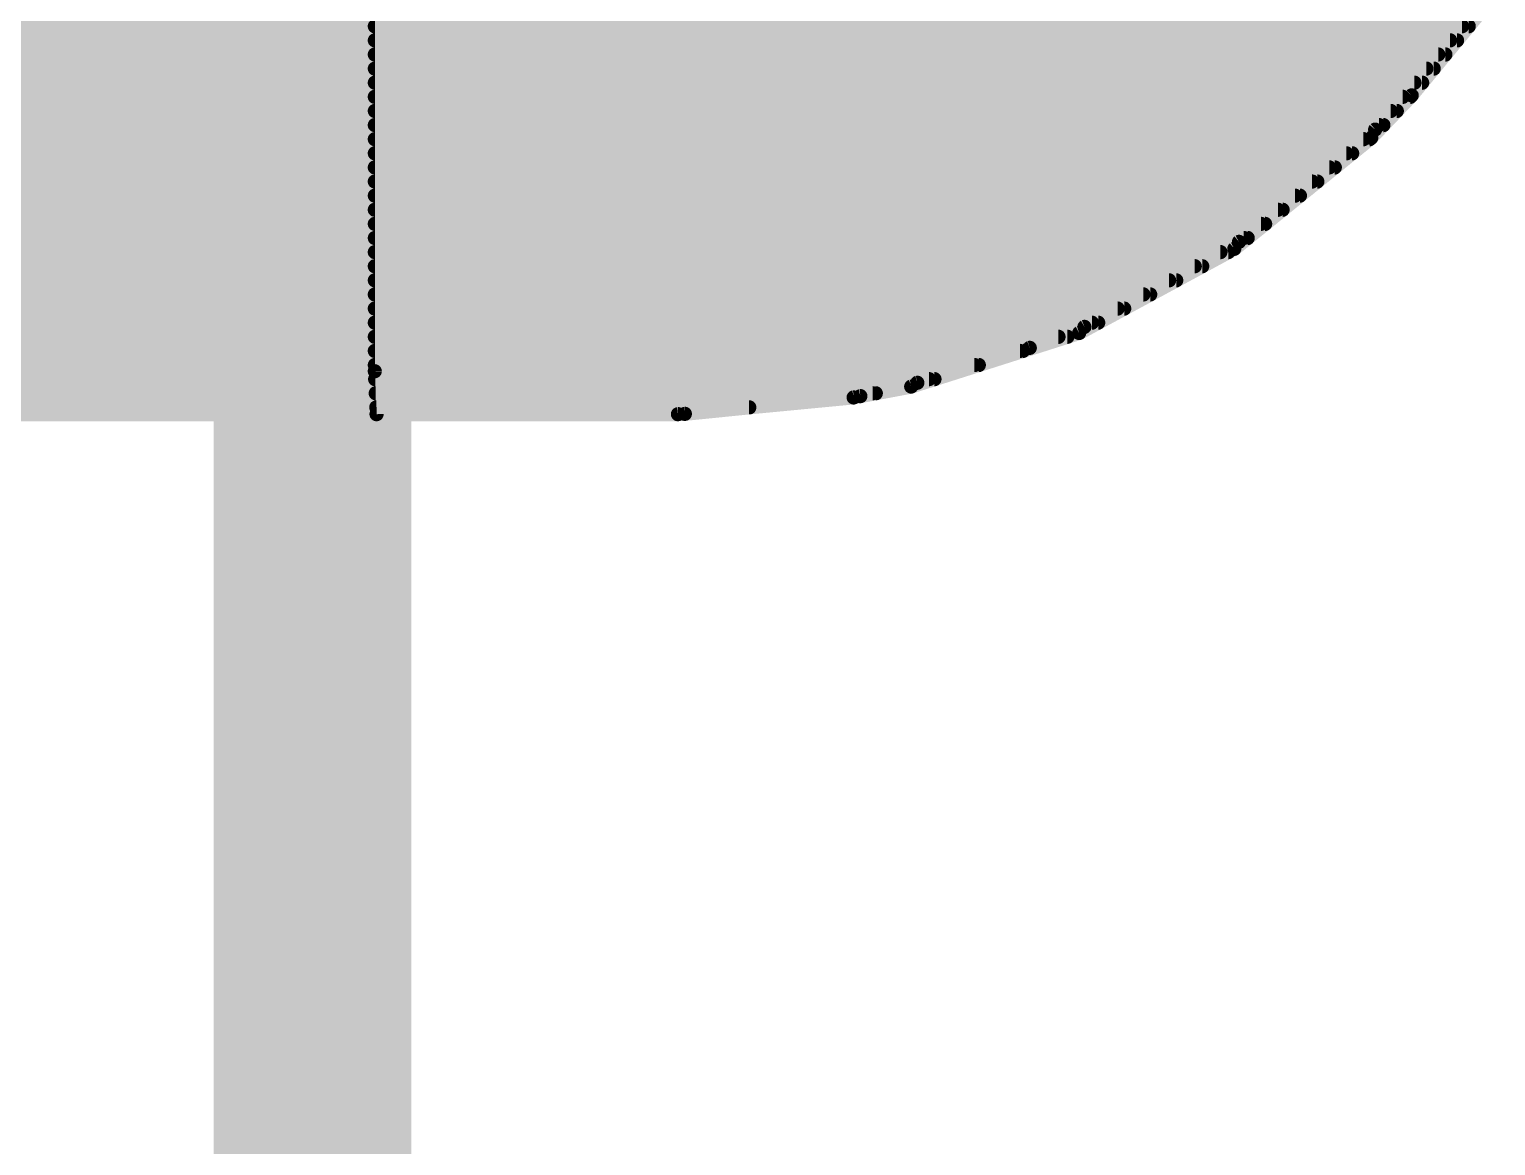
# Model space of a CAD drawing. Extents: x -29 to 78, y -12 to 55.
# Drawn here: x 19.049 to 20.368, y 13.687 to 14.691 of the extents above; entities that cross this region are included whole.
import ezdxf

# ---------------------------------------------------------------- set-up
doc = ezdxf.new("R2010")
doc.units = 0
for name, color, linetype in [('1', 12, 'CONTINUOUS'), ('21', 41, 'CONTINUOUS'), ('22', 40, 'CONTINUOUS')]:
    doc.layers.add(name, color=color, linetype=linetype)

msp = doc.modelspace()

# ---------------------------------------------------------------- linework, layer by layer
at = {"layer": '1', "const_width": 0.1778}
msp.add_lwpolyline([(19.304, 5.104), (19.304, 27.178)], dxfattribs=at)
at = {"layer": '21', "const_width": 0.0127}
for points in [[(20.2929, 14.6317), (20.3602, 14.7134)], [(16.5382, 14.6939), (20.3442, 14.6939)], [(16.5382, 14.6812), (20.3337, 14.6812)], [(16.5382, 14.6685), (20.3232, 14.6685)], [(16.5382, 14.6558), (20.3127, 14.6558)], [(16.5382, 14.6431), (20.3023, 14.6431)], [(16.5382, 14.6304), (20.2916, 14.6304)], [(20.2565, 14.5935), (20.2929, 14.6317)], [(16.5382, 14.6177), (20.2795, 14.6177)], [(16.5382, 14.605), (20.2674, 14.605)], [(16.5382, 14.5923), (20.255, 14.5923)], [(20.1333, 14.4936), (20.2565, 14.5935)], [(16.5382, 14.5796), (20.2393, 14.5796)], [(16.5382, 14.5669), (20.2237, 14.5669)], [(16.5382, 14.5542), (20.208, 14.5542)], [(16.5382, 14.5415), (20.1923, 14.5415)], [(16.5382, 14.5288), (20.1767, 14.5288)], [(16.5382, 14.5161), (20.161, 14.5161)], [(16.5382, 14.5034), (20.1453, 14.5034)], [(19.9937, 14.4179), (20.1333, 14.4936)], [(16.5382, 14.4907), (20.1278, 14.4907)], [(16.5382, 14.478), (20.1044, 14.478)], [(16.5382, 14.4653), (20.081, 14.4653)], [(16.5382, 14.4526), (20.0576, 14.4526)], [(16.5382, 14.4399), (20.0342, 14.4399)], [(16.5382, 14.4272), (20.0108, 14.4272)], [(16.5382, 14.4145), (19.9831, 14.4145)], [(19.8425, 14.3697), (19.9937, 14.4179)], [(16.5382, 14.4018), (19.9432, 14.4018)], [(16.5382, 14.3891), (19.9034, 14.3891)], [(16.5382, 14.3764), (19.8635, 14.3764)], [(16.5388, 14.3637), (19.8107, 14.3637)], [(19.7908, 14.36), (19.8425, 14.3697)], [(16.5395, 14.351), (19.6969, 14.351)], [(19.6327, 14.3449), (19.7908, 14.36)], [(16.5399, 14.3449), (19.6327, 14.3449)]]:
    msp.add_lwpolyline(points, dxfattribs=at)
at = {"layer": '21', "const_width": 0.0064}
for points in [[(20.3442, 14.6907, 1), (20.3442, 14.6971)], [(20.3337, 14.678, 1), (20.3337, 14.6844)], [(20.3232, 14.6653, 1), (20.3232, 14.6717)], [(20.3127, 14.6526, 1), (20.3127, 14.659)], [(20.3023, 14.6399, 1), (20.3023, 14.6463)], [(20.2904, 14.6337, 1), (20.2953, 14.6297)], [(20.2952, 14.6295, 1), (20.2906, 14.6339)], [(20.2916, 14.6272, 1), (20.2916, 14.6336)], [(20.2795, 14.6145, 1), (20.2795, 14.6209)], [(20.2674, 14.6018, 1), (20.2674, 14.6082)], [(20.2542, 14.5957, 1), (20.2588, 14.5913)], [(20.2585, 14.5911, 1), (20.2545, 14.596)], [(20.255, 14.5891, 1), (20.255, 14.5955)], [(20.2393, 14.5764, 1), (20.2393, 14.5828)], [(20.2237, 14.5637, 1), (20.2237, 14.5701)], [(20.208, 14.551, 1), (20.208, 14.5574)], [(20.1923, 14.5383, 1), (20.1923, 14.5447)], [(20.1767, 14.5256, 1), (20.1767, 14.532)], [(20.161, 14.5129, 1), (20.161, 14.5193)], [(20.1348, 14.4909, 1), (20.1318, 14.4964)], [(20.1453, 14.5002, 1), (20.1453, 14.5066)], [(20.1278, 14.4875, 1), (20.1278, 14.4939)], [(20.1313, 14.4961, 1), (20.1353, 14.4912)], [(20.1044, 14.4748, 1), (20.1044, 14.4812)], [(20.081, 14.4621, 1), (20.081, 14.4685)], [(20.0576, 14.4494, 1), (20.0576, 14.4558)], [(20.0108, 14.424, 1), (20.0108, 14.4304)], [(20.0342, 14.4367, 1), (20.0342, 14.4431)], [(19.9831, 14.4113, 1), (19.9831, 14.4177)], [(19.9922, 14.4207, 1), (19.9952, 14.4151)], [(19.9947, 14.4149, 1), (19.9927, 14.4209)], [(19.9432, 14.3986, 1), (19.9432, 14.405)], [(19.9034, 14.3859, 1), (19.9034, 14.3923)], [(19.8635, 14.3732, 1), (19.8635, 14.3796)], [(19.8107, 14.3605, 1), (19.8107, 14.3669)], [(19.8416, 14.3727, 1), (19.8435, 14.3667)], [(19.8431, 14.3666, 1), (19.8419, 14.3728)], [(19.6969, 14.3478, 1), (19.6969, 14.3542)], [(19.7902, 14.3631, 1), (19.7914, 14.3568)], [(19.7911, 14.3568, 1), (19.7905, 14.3631)], [(19.6324, 14.348, 1), (19.633, 14.3417)], [(19.6327, 14.3417, 1), (19.6327, 14.3481)]]:
    msp.add_lwpolyline(points, format="xyb", dxfattribs=at)
at = {"layer": '22', "const_width": 0.0127}
for points in [[(19.36, 14.3835), (19.36, 14.807)], [(20.3621, 14.7224), (20.26, 14.601)], [(19.36, 14.6939), (20.3382, 14.6939)], [(19.36, 14.6812), (20.3275, 14.6812)], [(19.36, 14.6685), (20.3168, 14.6685)], [(19.36, 14.6558), (20.3061, 14.6558)], [(19.36, 14.6431), (20.2954, 14.6431)], [(19.36, 14.6304), (20.2848, 14.6304)], [(19.36, 14.6177), (20.2741, 14.6177)], [(19.36, 14.605), (20.2634, 14.605)], [(20.26, 14.601), (20.1375, 14.4999)], [(19.36, 14.5923), (20.2495, 14.5923)], [(19.36, 14.5796), (20.2341, 14.5796)], [(19.36, 14.5669), (20.2187, 14.5669)], [(19.36, 14.5542), (20.2033, 14.5542)], [(19.36, 14.5415), (20.1879, 14.5415)], [(19.36, 14.5288), (20.1725, 14.5288)], [(19.36, 14.5161), (20.1572, 14.5161)], [(19.36, 14.5034), (20.1418, 14.5034)], [(20.1375, 14.4999), (19.9984, 14.4235)], [(19.36, 14.4907), (20.1208, 14.4907)], [(19.36, 14.478), (20.0977, 14.478)], [(19.36, 14.4653), (20.0746, 14.4653)], [(19.36, 14.4526), (20.0515, 14.4526)], [(19.36, 14.4399), (20.0283, 14.4399)], [(19.36, 14.4272), (20.0052, 14.4272)], [(19.36, 14.4145), (19.9751, 14.4145)], [(19.9984, 14.4235), (19.9493, 14.4045)], [(19.36, 14.4018), (19.9404, 14.4018)], [(19.9493, 14.4045), (19.8482, 14.3732)], [(19.36, 14.3891), (19.8995, 14.3891)], [(19.3615, 14.3449), (19.36, 14.3835)], [(19.3603, 14.3764), (19.8586, 14.3764)], [(19.3608, 14.3637), (19.8079, 14.3637)], [(19.7969, 14.3611), (19.6389, 14.3452)], [(19.8482, 14.3732), (19.7969, 14.3611)], [(19.3613, 14.351), (19.6966, 14.351)], [(19.6389, 14.3452), (19.3615, 14.3449)]]:
    msp.add_lwpolyline(points, dxfattribs=at)
at = {"layer": '22', "const_width": 0.0064}
for points in [[(19.36, 14.6971, 1), (19.36, 14.6907)], [(20.3382, 14.6907, 1), (20.3382, 14.6971)], [(19.36, 14.6844, 1), (19.36, 14.678)], [(20.3275, 14.678, 1), (20.3275, 14.6844)], [(19.36, 14.6717, 1), (19.36, 14.6653)], [(20.3168, 14.6653, 1), (20.3168, 14.6717)], [(19.36, 14.659, 1), (19.36, 14.6526)], [(20.3061, 14.6526, 1), (20.3061, 14.659)], [(19.36, 14.6463, 1), (19.36, 14.6399)], [(20.2954, 14.6399, 1), (20.2954, 14.6463)], [(19.36, 14.6336, 1), (19.36, 14.6272)], [(20.2848, 14.6272, 1), (20.2848, 14.6336)], [(19.36, 14.6209, 1), (19.36, 14.6145)], [(20.2741, 14.6145, 1), (20.2741, 14.6209)], [(19.36, 14.6082, 1), (19.36, 14.6018)], [(20.2576, 14.603, 1), (20.2624, 14.5989)], [(20.262, 14.5985, 1), (20.258, 14.6034)], [(20.2634, 14.6018, 1), (20.2634, 14.6082)], [(19.36, 14.5955, 1), (19.36, 14.5891)], [(20.2495, 14.5891, 1), (20.2495, 14.5955)], [(19.36, 14.5828, 1), (19.36, 14.5764)], [(20.2341, 14.5764, 1), (20.2341, 14.5828)], [(19.36, 14.5701, 1), (19.36, 14.5637)], [(20.2187, 14.5637, 1), (20.2187, 14.5701)], [(19.36, 14.5574, 1), (19.36, 14.551)], [(20.2033, 14.551, 1), (20.2033, 14.5574)], [(19.36, 14.5447, 1), (19.36, 14.5383)], [(20.1879, 14.5383, 1), (20.1879, 14.5447)], [(19.36, 14.532, 1), (19.36, 14.5256)], [(20.1725, 14.5256, 1), (20.1725, 14.532)], [(19.36, 14.5193, 1), (19.36, 14.5129)], [(20.1572, 14.5129, 1), (20.1572, 14.5193)], [(19.36, 14.5066, 1), (19.36, 14.5002)], [(20.1355, 14.5024, 1), (20.1395, 14.4975)], [(20.1391, 14.4971, 1), (20.136, 14.5027)], [(20.1418, 14.5002, 1), (20.1418, 14.5066)], [(19.36, 14.4939, 1), (19.36, 14.4875)], [(20.1208, 14.4875, 1), (20.1208, 14.4939)], [(19.36, 14.4812, 1), (19.36, 14.4748)], [(20.0977, 14.4748, 1), (20.0977, 14.4812)], [(19.36, 14.4685, 1), (19.36, 14.4621)], [(20.0746, 14.4621, 1), (20.0746, 14.4685)], [(19.36, 14.4558, 1), (19.36, 14.4494)], [(20.0515, 14.4494, 1), (20.0515, 14.4558)], [(19.36, 14.4431, 1), (19.36, 14.4367)], [(19.36, 14.4304, 1), (19.36, 14.424)], [(20.0052, 14.424, 1), (20.0052, 14.4304)], [(20.0283, 14.4367, 1), (20.0283, 14.4431)], [(19.36, 14.4177, 1), (19.36, 14.4113)], [(19.9751, 14.4113, 1), (19.9751, 14.4177)], [(19.9969, 14.4262, 1), (20, 14.4207)], [(19.9996, 14.4205, 1), (19.9973, 14.4264)], [(19.36, 14.405, 1), (19.36, 14.3986)], [(19.9404, 14.3986, 1), (19.9404, 14.405)], [(19.9481, 14.4075, 1), (19.9504, 14.4016)], [(19.9502, 14.4015, 1), (19.9483, 14.4076)], [(19.36, 14.3923, 1), (19.36, 14.3859)], [(19.8995, 14.3859, 1), (19.8995, 14.3923)], [(19.3631, 14.3837, 1), (19.3568, 14.3834)], [(19.3568, 14.3835, 1), (19.3631, 14.3835)], [(19.3603, 14.3796, 1), (19.3603, 14.3732)], [(19.8586, 14.3732, 1), (19.8586, 14.3796)], [(19.3608, 14.3669, 1), (19.3608, 14.3605)], [(19.7972, 14.358, 1), (19.7965, 14.3643)], [(19.8079, 14.3605, 1), (19.8079, 14.3669)], [(19.8472, 14.3762, 1), (19.8491, 14.3701)], [(19.8489, 14.3701, 1), (19.8474, 14.3762)], [(19.3613, 14.3542, 1), (19.3613, 14.3478)], [(19.6966, 14.3478, 1), (19.6966, 14.3542)], [(19.7961, 14.3642, 1), (19.7976, 14.358)], [(19.3615, 14.348, 1), (19.3615, 14.3417)], [(19.3584, 14.3447, 1), (19.3647, 14.345)], [(19.6386, 14.3483, 1), (19.6392, 14.342)], [(19.6389, 14.342, 1), (19.6389, 14.3484)]]:
    msp.add_lwpolyline(points, format="xyb", dxfattribs=at)

doc.saveas('drawing.dxf')
